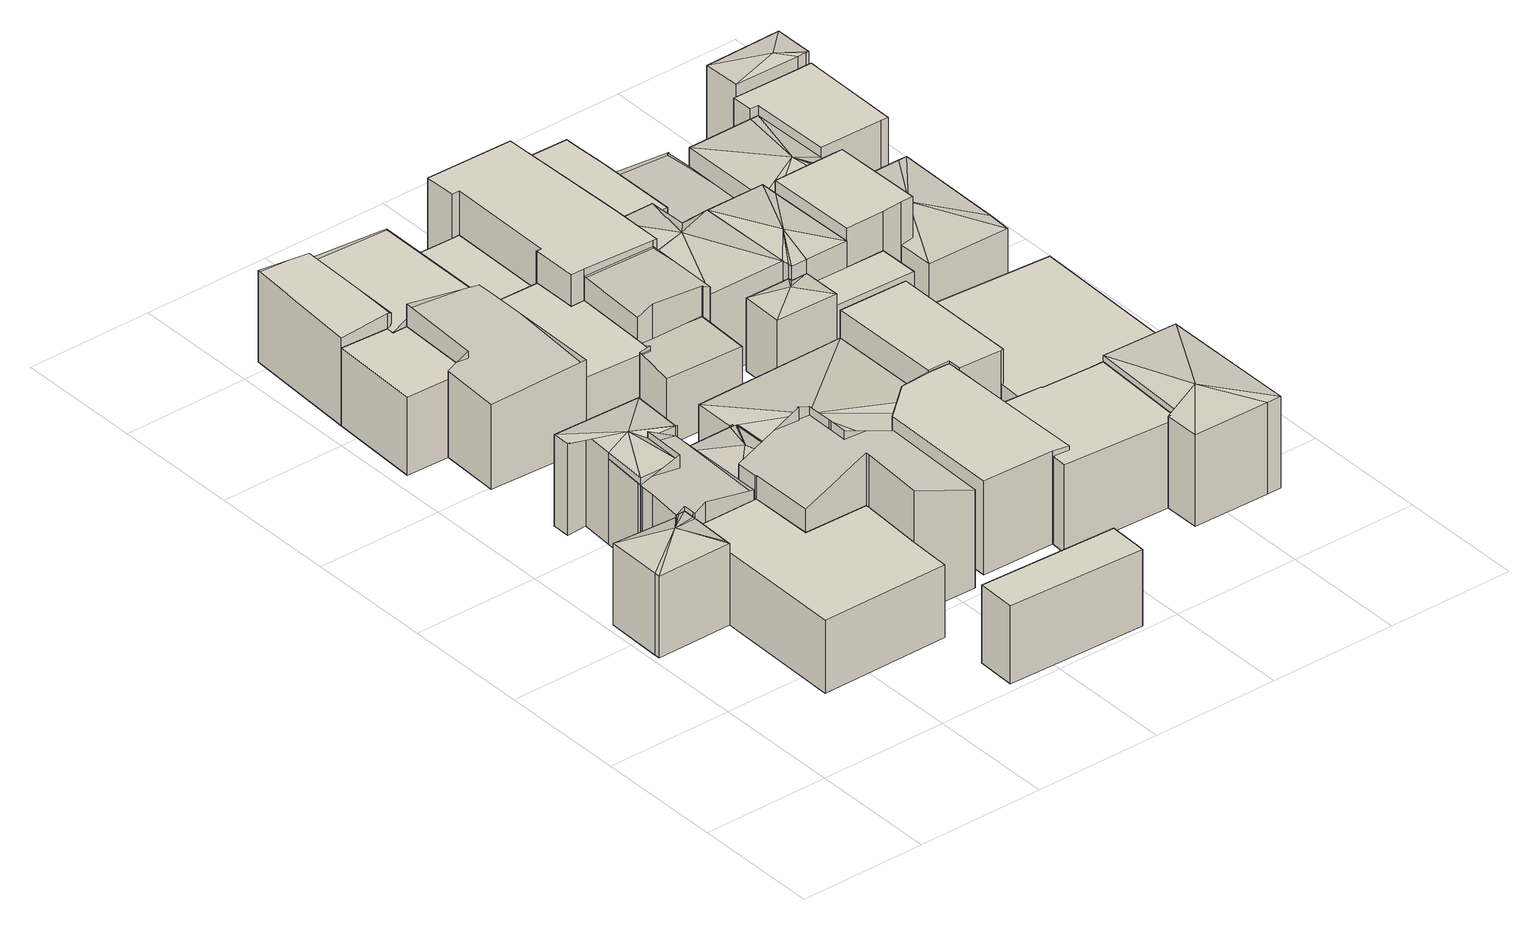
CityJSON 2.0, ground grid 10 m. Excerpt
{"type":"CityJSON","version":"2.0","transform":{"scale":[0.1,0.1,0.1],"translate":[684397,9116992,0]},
"CityObjects":{
"building1":{"type":"Building","attributes":{"Building Type":"Residential","Roof Shape":"hip","Roof Material":"Concrete Glazed Tile","Roof Material Code":"1","Roof Direction":"west","Building Height":6.55,"Roof Slope":28.9,"Footprint Area":28.7,"Solar PV Capacity Low":3.59,"Solar PV Capacity High":4.72,"Solar Annual Energy Low":5181,"Solar Annual Energy High":6828,"Suitable PV Area":21.45},"geometry":[{"type":"MultiSurface","lod":"2.2","boundaries":[[[0,1,2,3,4,5,6,7,8,9,10]],[[10,9,11,12]],[[9,8,13,11]],[[8,7,14,13]],[[7,6,15,14]],[[6,5,16,15]],[[5,4,17,16]],[[4,3,18,17]],[[3,2,19,18]],[[2,1,20,19]],[[1,0,21,20]],[[0,10,12,21]],[[12,11,22]],[[11,13,22]],[[13,14,22]],[[14,15,22]],[[15,16,22]],[[16,17,22]],[[17,18,22]],[[18,19,22]],[[19,20,22]],[[20,21,22]],[[21,12,22]]]}]},
"building2":{"type":"Building","attributes":{"Building Type":"Residential","Roof Shape":"flat","Roof Material":"Concrete Glazed Tile","Roof Material Code":"1","Roof Direction":"west","Building Height":5.81,"Roof Slope":10,"Footprint Area":115.98,"Solar PV Capacity Low":14.52,"Solar PV Capacity High":19.07,"Solar Annual Energy Low":20939,"Solar Annual Energy High":27596,"Suitable PV Area":86.69},"geometry":[{"type":"MultiSurface","lod":"2.2","boundaries":[[[23,24,25,26,27,28,29,30,31,8,7,6,32]],[[32,6,33,34]],[[6,7,35,33]],[[7,8,36,35]],[[8,31,37,36]],[[31,30,38,37]],[[30,29,39,38]],[[29,28,40,39]],[[28,27,41,40]],[[27,26,42,41]],[[26,25,43,42]],[[25,24,44,43]],[[24,23,45,44]],[[23,32,34,45]],[[34,33,35,36,37,38,39,40,41,42,43,44,45]]]}]},
"building3":{"type":"Building","attributes":{"Building Type":"Residential","Roof Shape":"gable","Roof Material":"Concrete Glazed Tile","Roof Material Code":"1","Roof Direction":"west","Building Height":6.55,"Roof Slope":30.2,"Footprint Area":34.96,"Solar PV Capacity Low":4.38,"Solar PV Capacity High":5.75,"Solar Annual Energy Low":6312,"Solar Annual Energy High":8318,"Suitable PV Area":26.13},"geometry":[{"type":"MultiSurface","lod":"2.2","boundaries":[[[46,47,48,49,50,51,1,10,9,8,31,29,52]],[[52,29,53,54]],[[29,31,55,53]],[[31,8,56,55]],[[8,9,57,56]],[[9,10,58,57]],[[10,1,20,58]],[[1,51,59,20]],[[51,50,60,59]],[[50,49,61,60]],[[49,48,62,61]],[[48,47,63,62]],[[47,46,64,63]],[[46,52,54,64]],[[54,53,55,56,57,58,20,59,60,61,62,63,64]]]}]},
"building4":{"type":"Building","attributes":{"Building Type":"Residential","Roof Shape":"hip","Roof Material":"Concrete Glazed Tile","Roof Material Code":"1","Roof Direction":"west","Building Height":7.28,"Roof Slope":28.8,"Footprint Area":34.57,"Solar PV Capacity Low":4.33,"Solar PV Capacity High":5.68,"Solar Annual Energy Low":6241,"Solar Annual Energy High":8225,"Suitable PV Area":25.84},"geometry":[{"type":"MultiSurface","lod":"2.2","boundaries":[[[49,48,47,46,65,52,66,67,68,69]],[[69,68,70,71]],[[68,67,72,70]],[[67,66,73,72]],[[66,52,74,73]],[[52,65,75,74]],[[65,46,76,75]],[[46,47,77,76]],[[47,48,78,77]],[[48,49,79,78]],[[49,69,71,79]],[[71,70,80]],[[70,72,80]],[[72,73,80]],[[73,74,80]],[[74,75,80]],[[75,76,80]],[[76,77,80]],[[77,78,80]],[[78,79,80]],[[79,71,80]]]}]},
"building5":{"type":"Building","attributes":{"Building Type":"Residential","Roof Shape":"flat","Roof Material":"Concrete Glazed Tile","Roof Material Code":"1","Roof Direction":"west","Building Height":6.23,"Roof Slope":9.2,"Footprint Area":34.82,"Solar PV Capacity Low":4.36,"Solar PV Capacity High":5.73,"Solar Annual Energy Low":6287,"Solar Annual Energy High":8286,"Suitable PV Area":26.03},"geometry":[{"type":"MultiSurface","lod":"2.2","boundaries":[[[81,82,83,84,85,86,87]],[[87,86,88,89]],[[86,85,90,88]],[[85,84,91,90]],[[84,83,92,91]],[[83,82,93,92]],[[82,81,94,93]],[[81,87,89,94]],[[89,88,90,91,92,93,94]]]}]},
"building6":{"type":"Building","attributes":{"Building Type":"Residential","Roof Shape":"gable","Roof Material":"Concrete Glazed Tile","Roof Material Code":"1","Roof Direction":"west","Building Height":7.04,"Roof Slope":28.9,"Footprint Area":37.69,"Solar PV Capacity Low":4.72,"Solar PV Capacity High":6.2,"Solar Annual Energy Low":6805,"Solar Annual Energy High":8968,"Suitable PV Area":28.17},"geometry":[{"type":"MultiSurface","lod":"2.2","boundaries":[[[95,84,83,96,97]],[[97,96,98,99]],[[96,83,100,98]],[[83,84,101,100]],[[84,95,102,101]],[[95,97,99,102]],[[99,98,100,101,102]]]}]},
"building7":{"type":"Building","attributes":{"Building Type":"Residential","Roof Shape":"gable","Roof Material":"Concrete Glazed Tile","Roof Material Code":"1","Roof Direction":"west","Building Height":7.68,"Roof Slope":27,"Footprint Area":82.46,"Solar PV Capacity Low":10.32,"Solar PV Capacity High":13.56,"Solar Annual Energy Low":14888,"Solar Annual Energy High":19621,"Suitable PV Area":61.64},"geometry":[{"type":"MultiSurface","lod":"2.2","boundaries":[[[103,104,105,106,107,108,109,110,111,30,28,27,26,25,24]],[[24,25,112,113]],[[25,26,114,112]],[[26,27,115,114]],[[27,28,116,115]],[[28,30,117,116]],[[30,111,118,117]],[[111,110,119,118]],[[110,109,120,119]],[[109,108,121,120]],[[108,107,122,121]],[[107,106,123,122]],[[106,105,124,123]],[[105,104,125,124]],[[104,103,126,125]],[[103,24,113,126]],[[113,112,114,115,116,117,118,119,120,121,122,123,124,125,126]]]}]},
"building8":{"type":"Building","attributes":{"Building Type":"Residential","Roof Shape":"gable","Roof Material":"Concrete Glazed Tile","Roof Material Code":"1","Roof Direction":"west","Building Height":6.84,"Roof Slope":32.3,"Footprint Area":77.66,"Solar PV Capacity Low":9.72,"Solar PV Capacity High":12.77,"Solar Annual Energy Low":14021,"Solar Annual Energy High":18478,"Suitable PV Area":58.05},"geometry":[{"type":"MultiSurface","lod":"2.2","boundaries":[[[127,128,129,81,87,86,130,131]],[[131,130,132,133]],[[130,86,134,132]],[[86,87,135,134]],[[87,81,136,135]],[[81,129,137,136]],[[129,128,138,137]],[[128,127,139,138]],[[127,131,133,139]],[[133,132,134,135,136,137,138,139]]]}]},
"building9":{"type":"Building","attributes":{"Building Type":"Residential","Roof Shape":"hip","Roof Material":"Concrete Glazed Tile","Roof Material Code":"1","Roof Direction":"west","Building Height":5.2,"Roof Slope":24.5,"Footprint Area":32.52,"Solar PV Capacity Low":4.07,"Solar PV Capacity High":5.35,"Solar Annual Energy Low":5871,"Solar Annual Energy High":7737,"Suitable PV Area":24.31},"geometry":[{"type":"MultiSurface","lod":"2.2","boundaries":[[[140,52,111,110,109,141,142]],[[142,141,143,144]],[[141,109,145,143]],[[109,110,146,145]],[[110,111,147,146]],[[111,52,148,147]],[[52,140,149,148]],[[140,142,144,149]],[[144,143,150]],[[143,145,150]],[[145,146,150]],[[146,147,150]],[[147,148,150]],[[148,149,150]],[[149,144,150]]]}]},
"building10":{"type":"Building","attributes":{"Building Type":"Residential","Roof Shape":"shed","Roof Material":"Concrete Glazed Tile","Roof Material Code":"1","Roof Direction":"west","Building Height":6.14,"Roof Slope":13,"Footprint Area":34.14,"Solar PV Capacity Low":4.27,"Solar PV Capacity High":5.61,"Solar Annual Energy Low":6164,"Solar Annual Energy High":8123,"Suitable PV Area":25.52},"geometry":[{"type":"MultiSurface","lod":"2.2","boundaries":[[[151,152,153,154]],[[154,153,155,156]],[[153,152,157,155]],[[152,151,158,157]],[[151,154,156,158]],[[156,155,157,158]]]}]},
"building11":{"type":"Building","attributes":{"Building Type":"Residential","Roof Shape":"gable","Roof Material":"Concrete Glazed Tile","Roof Material Code":"1","Roof Direction":"west","Building Height":6.16,"Roof Slope":31.3,"Footprint Area":65.78,"Solar PV Capacity Low":8.24,"Solar PV Capacity High":10.82,"Solar Annual Energy Low":11876,"Solar Annual Energy High":15652,"Suitable PV Area":49.17},"geometry":[{"type":"MultiSurface","lod":"2.2","boundaries":[[[81,159,129,160,161,97,96,83,82]],[[82,83,92,93]],[[83,96,162,92]],[[96,97,163,162]],[[97,161,164,163]],[[161,160,165,164]],[[160,129,166,165]],[[129,159,167,166]],[[159,81,168,167]],[[81,82,93,168]],[[93,92,162,163,164,165,166,167,168]]]}]},
"building12":{"type":"Building","attributes":{"Building Type":"Residential","Roof Shape":"flat","Roof Material":"Concrete Glazed Tile","Roof Material Code":"1","Roof Direction":"west","Building Height":5.71,"Roof Slope":13.7,"Footprint Area":52.28,"Solar PV Capacity Low":6.55,"Solar PV Capacity High":8.6,"Solar Annual Energy Low":9439,"Solar Annual Energy High":12440,"Suitable PV Area":39.08},"geometry":[{"type":"MultiSurface","lod":"2.2","boundaries":[[[169,170,171,172,127,131,173,174]],[[174,173,175,176]],[[173,131,177,175]],[[131,127,178,177]],[[127,172,179,178]],[[172,171,180,179]],[[171,170,181,180]],[[170,169,182,181]],[[169,174,176,182]],[[176,175,177,178,179,180,181,182]]]}]},
"building13":{"type":"Building","attributes":{"Building Type":"Residential","Roof Shape":"hip","Roof Material":"Concrete Glazed Tile","Roof Material Code":"1","Roof Direction":"west","Building Height":5.26,"Roof Slope":21.8,"Footprint Area":125.86,"Solar PV Capacity Low":15.76,"Solar PV Capacity High":20.7,"Solar Annual Energy Low":22723,"Solar Annual Energy High":29947,"Suitable PV Area":94.08},"geometry":[{"type":"MultiSurface","lod":"2.2","boundaries":[[[142,141,109,108,107,183,184,185,186,187,140]],[[140,187,188,189]],[[187,186,190,188]],[[186,185,191,190]],[[185,184,192,191]],[[184,183,193,192]],[[183,107,194,193]],[[107,108,195,194]],[[108,109,196,195]],[[109,141,197,196]],[[141,142,198,197]],[[142,140,189,198]],[[189,188,199]],[[188,190,199]],[[190,191,199]],[[191,192,199]],[[192,193,199]],[[193,194,199]],[[194,195,199]],[[195,196,199]],[[196,197,199]],[[197,198,199]],[[198,189,199]]]}]},
"building14":{"type":"Building","attributes":{"Building Type":"Residential","Roof Shape":"flat","Roof Material":"Concrete Glazed Tile","Roof Material Code":"1","Roof Direction":"west","Building Height":4.65,"Roof Slope":13.1,"Footprint Area":39.64,"Solar PV Capacity Low":4.96,"Solar PV Capacity High":6.52,"Solar Annual Energy Low":7157,"Solar Annual Energy High":9432,"Suitable PV Area":29.63},"geometry":[{"type":"MultiSurface","lod":"2.2","boundaries":[[[200,201,202,159,129,128,127,203,204,205]],[[205,204,206,207]],[[204,203,208,206]],[[203,127,209,208]],[[127,128,210,209]],[[128,129,211,210]],[[129,159,212,211]],[[159,202,213,212]],[[202,201,214,213]],[[201,200,215,214]],[[200,205,207,215]],[[207,206,208,209,210,211,212,213,214,215]]]}]},
"building15":{"type":"Building","attributes":{"Building Type":"Residential","Roof Shape":"gable","Roof Material":"Concrete Glazed Tile","Roof Material Code":"1","Roof Direction":"west","Building Height":5.3,"Roof Slope":28.8,"Footprint Area":25.54,"Solar PV Capacity Low":3.2,"Solar PV Capacity High":4.2,"Solar Annual Energy Low":4610,"Solar Annual Energy High":6076,"Suitable PV Area":19.09},"geometry":[{"type":"MultiSurface","lod":"2.2","boundaries":[[[216,169,174,173,217,218,219,220]],[[220,219,221,222]],[[219,218,223,221]],[[218,217,224,223]],[[217,173,225,224]],[[173,174,226,225]],[[174,169,227,226]],[[169,216,228,227]],[[216,220,222,228]],[[222,221,223,224,225,226,227,228]]]}]},
"building16":{"type":"Building","attributes":{"Building Type":"Residential","Roof Shape":"shed","Roof Material":"Concrete Glazed Tile","Roof Material Code":"1","Roof Direction":"west","Building Height":7.33,"Roof Slope":16.5,"Footprint Area":82.18,"Solar PV Capacity Low":10.29,"Solar PV Capacity High":13.52,"Solar Annual Energy Low":14838,"Solar Annual Energy High":19555,"Suitable PV Area":61.43},"geometry":[{"type":"MultiSurface","lod":"2.2","boundaries":[[[229,230,231,232,233,234,185,184,183]],[[183,184,235,236]],[[184,185,237,235]],[[185,234,238,237]],[[234,233,239,238]],[[233,232,240,239]],[[232,231,241,240]],[[231,230,242,241]],[[230,229,243,242]],[[229,183,236,243]],[[236,235,237,238,239,240,241,242,243]]]}]},
"building17":{"type":"Building","attributes":{"Building Type":"Residential","Roof Shape":"gable","Roof Material":"Concrete Glazed Tile","Roof Material Code":"1","Roof Direction":"west","Building Height":7.49,"Roof Slope":29.3,"Footprint Area":34.87,"Solar PV Capacity Low":4.37,"Solar PV Capacity High":5.74,"Solar Annual Energy Low":6296,"Solar Annual Energy High":8298,"Suitable PV Area":26.07},"geometry":[{"type":"MultiSurface","lod":"2.2","boundaries":[[[169,216,220,219,244,245,170]],[[170,245,246,247]],[[245,244,248,246]],[[244,219,249,248]],[[219,220,250,249]],[[220,216,251,250]],[[216,169,252,251]],[[169,170,247,252]],[[247,246,248,249,250,251,252]]]}]},
"building18":{"type":"Building","attributes":{"Building Type":"Residential","Roof Shape":"shed","Roof Material":"Concrete Glazed Tile","Roof Material Code":"1","Roof Direction":"west","Building Height":7.97,"Roof Slope":18.1,"Footprint Area":101.64,"Solar PV Capacity Low":12.73,"Solar PV Capacity High":16.72,"Solar Annual Energy Low":18351,"Solar Annual Energy High":24185,"Suitable PV Area":75.98},"geometry":[{"type":"MultiSurface","lod":"2.2","boundaries":[[[253,200,205,204,203,172,171,170,245,254,255,256]],[[256,255,257,258]],[[255,254,259,257]],[[254,245,260,259]],[[245,170,261,260]],[[170,171,262,261]],[[171,172,263,262]],[[172,203,264,263]],[[203,204,265,264]],[[204,205,266,265]],[[205,200,267,266]],[[200,253,268,267]],[[253,256,258,268]],[[258,257,259,260,261,262,263,264,265,266,267,268]]]}]},
"building19":{"type":"Building","attributes":{"Building Type":"Residential","Roof Shape":"shed","Roof Material":"Concrete Glazed Tile","Roof Material Code":"1","Roof Direction":"west","Building Height":6.82,"Roof Slope":12.2,"Footprint Area":69.25,"Solar PV Capacity Low":8.67,"Solar PV Capacity High":11.39,"Solar Annual Energy Low":12502,"Solar Annual Energy High":16477,"Suitable PV Area":51.76},"geometry":[{"type":"MultiSurface","lod":"2.2","boundaries":[[[269,270,271,272,232,231,230,273,274,275,276]],[[276,275,277,278]],[[275,274,279,277]],[[274,273,280,279]],[[273,230,281,280]],[[230,231,282,281]],[[231,232,283,282]],[[232,272,284,283]],[[272,271,285,284]],[[271,270,286,285]],[[270,269,287,286]],[[269,276,278,287]],[[278,277,279,280,281,282,283,284,285,286,287]]]}]},
"building20":{"type":"Building","attributes":{"Building Type":"Residential","Roof Shape":"shed","Roof Material":"Concrete Glazed Tile","Roof Material Code":"1","Roof Direction":"west","Building Height":7.37,"Roof Slope":13.6,"Footprint Area":54.58,"Solar PV Capacity Low":6.83,"Solar PV Capacity High":8.98,"Solar Annual Energy Low":9855,"Solar Annual Energy High":12988,"Suitable PV Area":40.8},"geometry":[{"type":"MultiSurface","lod":"2.2","boundaries":[[[186,185,234,233,288,289,290]],[[290,289,291,292]],[[289,288,293,291]],[[288,233,294,293]],[[233,234,295,294]],[[234,185,296,295]],[[185,186,297,296]],[[186,290,292,297]],[[292,291,293,294,295,296,297]]]}]},
"building21":{"type":"Building","attributes":{"Building Type":"Residential","Roof Shape":"hip","Roof Material":"Concrete Glazed Tile","Roof Material Code":"1","Roof Direction":"west","Building Height":5.79,"Roof Slope":23.4,"Footprint Area":16.25,"Solar PV Capacity Low":2.03,"Solar PV Capacity High":2.67,"Solar Annual Energy Low":2934,"Solar Annual Energy High":3866,"Suitable PV Area":12.15},"geometry":[{"type":"MultiSurface","lod":"2.2","boundaries":[[[298,299,300,301,302,303]],[[303,302,304,305]],[[302,301,306,304]],[[301,300,307,306]],[[300,299,308,307]],[[299,298,309,308]],[[298,303,305,309]],[[305,304,310]],[[304,306,310]],[[306,307,310]],[[307,308,310]],[[308,309,310]],[[309,305,310]]]}]},
"building22":{"type":"Building","attributes":{"Building Type":"Residential","Roof Shape":"hip","Roof Material":"Concrete Glazed Tile","Roof Material Code":"1","Roof Direction":"west","Building Height":6.92,"Roof Slope":24.2,"Footprint Area":56.32,"Solar PV Capacity Low":7.05,"Solar PV Capacity High":9.26,"Solar Annual Energy Low":10168,"Solar Annual Energy High":13401,"Suitable PV Area":42.1},"geometry":[{"type":"MultiSurface","lod":"2.2","boundaries":[[[311,312,313,314,255,254,245,244]],[[244,245,315,316]],[[245,254,317,315]],[[254,255,318,317]],[[255,314,319,318]],[[314,313,320,319]],[[313,312,321,320]],[[312,311,322,321]],[[311,244,316,322]],[[316,315,323]],[[315,317,323]],[[317,318,323]],[[318,319,323]],[[319,320,323]],[[320,321,323]],[[321,322,323]],[[322,316,323]]]}]},
"building23":{"type":"Building","attributes":{"Building Type":"Residential","Roof Shape":"shed","Roof Material":"Concrete Glazed Tile","Roof Material Code":"1","Roof Direction":"west","Building Height":5.97,"Roof Slope":10.3,"Footprint Area":49.37,"Solar PV Capacity Low":6.18,"Solar PV Capacity High":8.12,"Solar Annual Energy Low":8913,"Solar Annual Energy High":11747,"Suitable PV Area":36.9},"geometry":[{"type":"MultiSurface","lod":"2.2","boundaries":[[[255,314,324,325,326,327,256]],[[256,327,328,329]],[[327,326,330,328]],[[326,325,331,330]],[[325,324,332,331]],[[324,314,333,332]],[[314,255,334,333]],[[255,256,329,334]],[[328,330,331,332,333,334,329]]]}]},
"building24":{"type":"Building","attributes":{"Building Type":"Residential","Roof Shape":"hip","Roof Material":"Concrete Glazed Tile","Roof Material Code":"1","Roof Direction":"west","Building Height":7.25,"Roof Slope":29.9,"Footprint Area":70.27,"Solar PV Capacity Low":8.8,"Solar PV Capacity High":11.56,"Solar Annual Energy Low":12687,"Solar Annual Energy High":16720,"Suitable PV Area":52.53},"geometry":[{"type":"MultiSurface","lod":"2.2","boundaries":[[[335,276,275,274,336,337,338]],[[338,337,339,340]],[[337,336,341,339]],[[336,274,342,341]],[[274,275,343,342]],[[275,276,344,343]],[[276,335,345,344]],[[335,338,340,345]],[[340,339,346]],[[339,341,346]],[[341,342,346]],[[342,343,346]],[[343,344,346]],[[344,345,346]],[[345,340,346]]]}]},
"building25":{"type":"Building","attributes":{"Building Type":"Residential","Roof Shape":"hip","Roof Material":"Concrete Glazed Tile","Roof Material Code":"1","Roof Direction":"west","Building Height":6.91,"Roof Slope":26.9,"Footprint Area":40.27,"Solar PV Capacity Low":5.04,"Solar PV Capacity High":6.62,"Solar Annual Energy Low":7271,"Solar Annual Energy High":9583,"Suitable PV Area":30.1},"geometry":[{"type":"MultiSurface","lod":"2.2","boundaries":[[[312,311,298,303,302,347,348,349]],[[349,348,350,351]],[[348,347,352,350]],[[347,302,353,352]],[[302,303,354,353]],[[303,298,355,354]],[[298,311,322,355]],[[311,312,321,322]],[[312,349,351,321]],[[351,350,356]],[[350,352,356]],[[352,353,356]],[[353,354,356]],[[354,355,356]],[[355,322,356]],[[322,321,356]],[[321,351,356]]]}]},
"building26":{"type":"Building","attributes":{"Building Type":"Residential","Roof Shape":"gable","Roof Material":"Concrete Glazed Tile","Roof Material Code":"1","Roof Direction":"west","Building Height":4.82,"Roof Slope":31.6,"Footprint Area":20.47,"Solar PV Capacity Low":2.56,"Solar PV Capacity High":3.37,"Solar Annual Energy Low":3695,"Solar Annual Energy High":4870,"Suitable PV Area":15.3},"geometry":[{"type":"MultiSurface","lod":"2.2","boundaries":[[[357,358,347,302,301]],[[301,302,359,360]],[[302,347,361,359]],[[347,358,362,361]],[[358,357,363,362]],[[357,301,360,363]],[[360,359,361,362,363]]]}]},
"building27":{"type":"Building","attributes":{"Building Type":"Residential","Roof Shape":"gable","Roof Material":"Concrete Glazed Tile","Roof Material Code":"1","Roof Direction":"west","Building Height":4.23,"Roof Slope":31.2,"Footprint Area":58.69,"Solar PV Capacity Low":7.35,"Solar PV Capacity High":9.65,"Solar Annual Energy Low":10596,"Solar Annual Energy High":13964,"Suitable PV Area":43.87},"geometry":[{"type":"MultiSurface","lod":"2.2","boundaries":[[[325,324,314,313,312,349,364,365,366]],[[366,365,367,368]],[[365,364,369,367]],[[364,349,370,369]],[[349,312,371,370]],[[312,313,372,371]],[[313,314,373,372]],[[314,324,374,373]],[[324,325,375,374]],[[325,366,368,375]],[[368,367,369,370,371,372,373,374,375]]]}]},
"building28":{"type":"Building","attributes":{"Building Type":"Residential","Roof Shape":"shed","Roof Material":"Concrete Glazed Tile","Roof Material Code":"1","Roof Direction":"west","Building Height":4.3,"Roof Slope":19.3,"Footprint Area":175.03,"Solar PV Capacity Low":21.92,"Solar PV Capacity High":28.78,"Solar Annual Energy Low":31601,"Solar Annual Energy High":41647,"Suitable PV Area":130.84},"geometry":[{"type":"MultiSurface","lod":"2.2","boundaries":[[[290,289,288,271,272,270,269,276,335,376,377,378]],[[378,377,379,380]],[[377,376,381,379]],[[376,335,382,381]],[[335,276,383,382]],[[276,269,384,383]],[[269,270,385,384]],[[270,272,386,385]],[[272,271,387,386]],[[271,288,388,387]],[[288,289,389,388]],[[289,290,390,389]],[[290,378,380,390]],[[380,379,381,382,383,384,385,386,387,388,389,390]]]}]},
"building29":{"type":"Building","attributes":{"Building Type":"Residential","Roof Shape":"flat","Roof Material":"Concrete Glazed Tile","Roof Material Code":"1","Roof Direction":"west","Building Height":7.92,"Roof Slope":5,"Footprint Area":41.41,"Solar PV Capacity Low":5.19,"Solar PV Capacity High":6.81,"Solar Annual Energy Low":7477,"Solar Annual Energy High":9854,"Suitable PV Area":30.96},"geometry":[{"type":"MultiSurface","lod":"2.2","boundaries":[[[391,348,347,358,392,393,394]],[[394,393,395,396]],[[393,392,397,395]],[[392,358,398,397]],[[358,347,399,398]],[[347,348,400,399]],[[348,391,401,400]],[[391,394,396,401]],[[396,395,397,398,399,400,401]]]}]},
"building30":{"type":"Building","attributes":{"Building Type":"Residential","Roof Shape":"hip","Roof Material":"Concrete Glazed Tile","Roof Material Code":"1","Roof Direction":"west","Building Height":5.85,"Roof Slope":25,"Footprint Area":53.05,"Solar PV Capacity Low":6.64,"Solar PV Capacity High":8.72,"Solar Annual Energy Low":9577,"Solar Annual Energy High":12622,"Suitable PV Area":39.65},"geometry":[{"type":"MultiSurface","lod":"2.2","boundaries":[[[349,348,391,394,402,403,404,405,406,364]],[[364,406,407,408]],[[406,405,409,407]],[[405,404,410,409]],[[404,403,411,410]],[[403,402,412,411]],[[402,394,413,412]],[[394,391,414,413]],[[391,348,415,414]],[[348,349,416,415]],[[349,364,408,416]],[[408,407,417]],[[407,409,417]],[[409,410,417]],[[410,411,417]],[[411,412,417]],[[412,413,417]],[[413,414,417]],[[414,415,417]],[[415,416,417]],[[416,408,417]]]}]},
"building31":{"type":"Building","attributes":{"Building Type":"Residential","Roof Shape":"hip","Roof Material":"Concrete Glazed Tile","Roof Material Code":"1","Roof Direction":"west","Building Height":4.48,"Roof Slope":22.6,"Footprint Area":63.75,"Solar PV Capacity Low":7.98,"Solar PV Capacity High":10.48,"Solar Annual Energy Low":11510,"Solar Annual Energy High":15169,"Suitable PV Area":47.65},"geometry":[{"type":"MultiSurface","lod":"2.2","boundaries":[[[418,403,402,394,393,392,419,420,421,422]],[[422,421,423,424]],[[421,420,425,423]],[[420,419,426,425]],[[419,392,427,426]],[[392,393,428,427]],[[393,394,429,428]],[[394,402,430,429]],[[402,403,431,430]],[[403,418,432,431]],[[418,422,424,432]],[[424,423,433]],[[423,425,433]],[[425,426,433]],[[426,427,433]],[[427,428,433]],[[428,429,433]],[[429,430,433]],[[430,431,433]],[[431,432,433]],[[432,424,433]]]}]},
"building32":{"type":"Building","attributes":{"Building Type":"Residential","Roof Shape":"flat","Roof Material":"Concrete Glazed Tile","Roof Material Code":"1","Roof Direction":"west","Building Height":6.65,"Roof Slope":10.3,"Footprint Area":47.49,"Solar PV Capacity Low":5.95,"Solar PV Capacity High":7.81,"Solar Annual Energy Low":8574,"Solar Annual Energy High":11300,"Suitable PV Area":35.5},"geometry":[{"type":"MultiSurface","lod":"2.2","boundaries":[[[406,405,404,434,435,436,437,438,439,440,441,442]],[[442,441,443,444]],[[441,440,445,443]],[[440,439,446,445]],[[439,438,447,446]],[[438,437,448,447]],[[437,436,449,448]],[[436,435,450,449]],[[435,434,451,450]],[[434,404,452,451]],[[404,405,453,452]],[[405,406,454,453]],[[406,442,444,454]],[[444,443,445,446,447,448,449,450,451,452,453,454]]]}]},
"building33":{"type":"Building","attributes":{"Building Type":"Residential","Roof Shape":"hip","Roof Material":"Concrete Glazed Tile","Roof Material Code":"1","Roof Direction":"west","Building Height":7.63,"Roof Slope":25.3,"Footprint Area":18.62,"Solar PV Capacity Low":2.33,"Solar PV Capacity High":3.06,"Solar Annual Energy Low":3362,"Solar Annual Energy High":4430,"Suitable PV Area":13.92},"geometry":[{"type":"MultiSurface","lod":"2.2","boundaries":[[[455,441,440,439,438,456]],[[456,438,457,458]],[[438,439,459,457]],[[439,440,460,459]],[[440,441,461,460]],[[441,455,462,461]],[[455,456,458,462]],[[458,457,463]],[[457,459,463]],[[459,460,463]],[[460,461,463]],[[461,462,463]],[[462,458,463]]]}]}
},
"vertices":[
[61,225,0],[59,225,0],[59,223,0],[6,226,0],[5,181,0],[5,177,0],[65,177,0],[65,180,0],[66,214,0],[66,216,0],[66,225,0],[66,216,65],[66,225,65],[66,214,65],[65,180,65],[65,177,65],[5,177,65],[5,181,65],[6,226,65],[59,223,65],[59,225,65],[61,225,65],[44,208,70],
[165,76,0],[166,109,0],[169,159,0],[169,162,0],[118,163,0],[118,214,0],[116,214,0],[117,214,0],[75,214,0],[63,76,0],[65,177,58],[63,76,58],[65,180,58],[66,214,58],[75,214,58],[117,214,58],[116,214,58],[118,214,58],[118,163,58],[169,162,58],[169,159,58],[166,109,58],[165,76,58],
[94,297,0],[93,263,0],[61,264,0],[63,300,0],[61,262,0],[61,252,0],[117,296,0],[116,214,66],[117,296,65],[75,214,74],[66,214,69],[66,216,69],[66,225,69],[61,252,66],[61,262,67],[63,300,68],[61,264,67],[93,263,78],[94,297,78],
[118,296,0],[119,337,0],[49,339,0],[49,325,0],[65,326,0],[49,325,73],[65,326,73],[49,339,73],[119,337,73],[117,296,73],[118,296,73],[94,297,73],[93,263,73],[61,264,73],[63,300,73],[83,304,79],
[64,510,0],[52,510,0],[53,516,0],[15,518,0],[12,446,0],[46,445,0],[62,444,0],[46,445,62],[62,444,62],[12,446,62],[15,518,62],[53,516,62],[52,510,62],[64,510,62],
[20,610,0],[56,516,0],[61,607,0],[56,516,73],[61,607,70],[53,516,74],[15,518,70],[20,610,73],
[217,108,0],[220,196,0],[178,196,0],[178,210,0],[178,212,0],[178,232,0],[168,232,0],[168,231,0],[117,231,0],[169,159,100],[166,109,99],[169,162,100],[118,163,77],[118,214,77],[117,214,77],[117,231,77],[168,231,100],[168,232,100],[178,232,96],[178,212,96],[178,210,96],[178,196,96],[220,196,77],[217,108,78],
[126,501,0],[124,501,0],[124,508,0],[44,398,0],[122,395,0],[44,398,68],[122,395,71],[46,445,69],[62,444,78],[64,510,80],[124,508,70],[124,501,70],[126,501,68],
[163,296,0],[168,295,0],[168,296,0],[168,295,52],[168,296,52],[168,232,52],[168,231,52],[117,231,52],[117,296,52],[163,296,52],[153,268,57],
[165,38,0],[164,7,0],[274,4,0],[275,35,0],[274,4,61],[275,35,61],[164,7,62],[165,38,62],
[125,508,0],[124,521,0],[126,606,0],[56,516,63],[61,607,66],[126,606,62],[124,521,63],[124,508,63],[125,508,63],[64,510,68],
[176,407,0],[178,465,0],[167,465,0],[167,500,0],[166,393,0],[175,393,0],[166,393,57],[175,393,57],[122,395,57],[126,501,57],[167,500,57],[167,465,57],[178,465,57],[176,407,57],
[232,212,0],[260,236,0],[284,238,0],[284,329,0],[163,328,0],[163,328,53],[163,296,53],[284,329,53],[284,238,53],[260,236,53],[232,212,53],[178,212,53],[178,232,53],[168,232,53],[168,295,53],[168,296,53],[204,264,62],
[166,587,0],[126,588,0],[125,521,0],[167,501,0],[171,501,0],[172,587,0],[171,501,47],[172,587,47],[167,501,47],[126,501,47],[124,501,47],[124,508,47],[125,508,47],[125,521,47],[126,588,47],[166,587,47],
[188,406,0],[165,364,0],[228,362,0],[229,404,0],[229,405,0],[229,404,54],[229,405,54],[228,362,53],[165,364,54],[166,393,59],[175,393,60],[176,407,53],[188,406,53],
[231,116,0],[289,115,0],[302,114,0],[302,184,0],[302,227,0],[302,238,0],[260,236,74],[232,212,75],[284,238,74],[302,238,73],[302,227,73],[302,184,73],[302,114,73],[289,115,74],[231,116,75],
[235,404,0],[236,464,0],[236,464,75],[178,465,76],[235,404,75],[229,404,78],[229,405,78],[188,406,81],[176,407,75],
[166,612,0],[239,464,0],[239,510,0],[237,613,0],[239,510,80],[237,613,80],[239,464,80],[236,464,80],[178,465,82],[167,465,82],[167,500,82],[167,501,82],[171,501,82],[172,587,82],[166,587,82],[166,612,82],
[384,181,0],[375,181,0],[335,182,0],[335,183,0],[288,102,0],[374,99,0],[382,98,0],[386,181,0],[382,98,68],[386,181,68],[374,99,68],[288,102,70],[289,115,70],[302,114,70],[302,184,70],[335,183,69],[335,182,69],[375,181,68],[384,181,68],
[337,227,0],[339,227,0],[340,329,0],[339,227,74],[340,329,74],[337,227,74],[302,227,75],[302,238,75],[284,238,75],[284,329,75],
[297,398,0],[261,398,0],[260,365,0],[310,364,0],[310,395,0],[297,395,0],[310,395,58],[297,395,58],[310,364,58],[260,365,58],[261,398,58],[297,398,58],[289,386,61],
[297,404,0],[296,481,0],[274,480,0],[273,510,0],[236,464,69],[235,404,69],[239,464,69],[239,510,69],[273,510,69],[274,480,69],[296,481,69],[297,404,69],[261,465,75],
[286,510,0],[286,577,0],[285,605,0],[285,613,0],[285,613,60],[237,613,61],[285,605,60],[286,577,60],[286,510,60],[273,510,60],[239,510,61],
[446,179,0],[374,71,0],[435,70,0],[446,70,0],[435,70,73],[446,70,73],[374,71,73],[374,99,73],[382,98,73],[386,181,73],[446,179,73],[406,110,79],
[344,395,0],[343,468,0],[343,481,0],[343,468,69],[343,481,69],[344,395,69],[310,395,69],[297,395,69],[297,398,69],[316,427,74],
[375,363,0],[375,395,0],[310,395,49],[310,364,49],[344,395,48],[375,395,48],[375,363,48],
[343,557,0],[342,578,0],[343,578,0],[342,578,43],[343,578,43],[343,557,43],[343,481,42],[296,481,55],[274,480,43],[273,510,42],[286,510,49],[286,577,49],
[455,179,0],[456,188,0],[460,326,0],[456,188,43],[460,326,43],[455,179,43],[446,179,43],[386,181,46],[384,181,46],[375,181,46],[335,183,47],[335,182,47],[337,227,47],[339,227,47],[340,329,47],
[392,468,0],[391,396,0],[401,396,0],[400,468,0],[401,396,79],[400,468,79],[391,396,79],[375,395,79],[344,395,79],[343,468,79],[392,468,79],
[403,468,0],[403,473,0],[403,493,0],[402,557,0],[395,557,0],[395,557,58],[343,557,58],[402,557,58],[403,493,58],[403,473,58],[403,468,58],[400,468,58],[392,468,58],[343,468,58],[343,481,58],[383,499,64],
[452,473,0],[391,367,0],[457,366,0],[458,385,0],[459,473,0],[458,385,45],[459,473,45],[457,366,45],[391,367,45],[391,396,45],[401,396,45],[400,468,45],[403,468,45],[403,473,45],[452,473,45],[422,426,50],
[453,492,0],[459,492,0],[460,565,0],[460,573,0],[458,573,0],[456,573,0],[449,573,0],[397,574,0],[395,574,0],[397,574,66],[395,574,66],[449,573,66],[456,573,66],[458,573,66],[460,573,66],[460,565,66],[459,492,66],[453,492,66],[403,493,66],[402,557,66],[395,557,66],
[396,603,0],[458,604,0],[458,573,76],[458,604,76],[456,573,76],[449,573,76],[397,574,76],[396,603,76],[436,583,79]
]}
